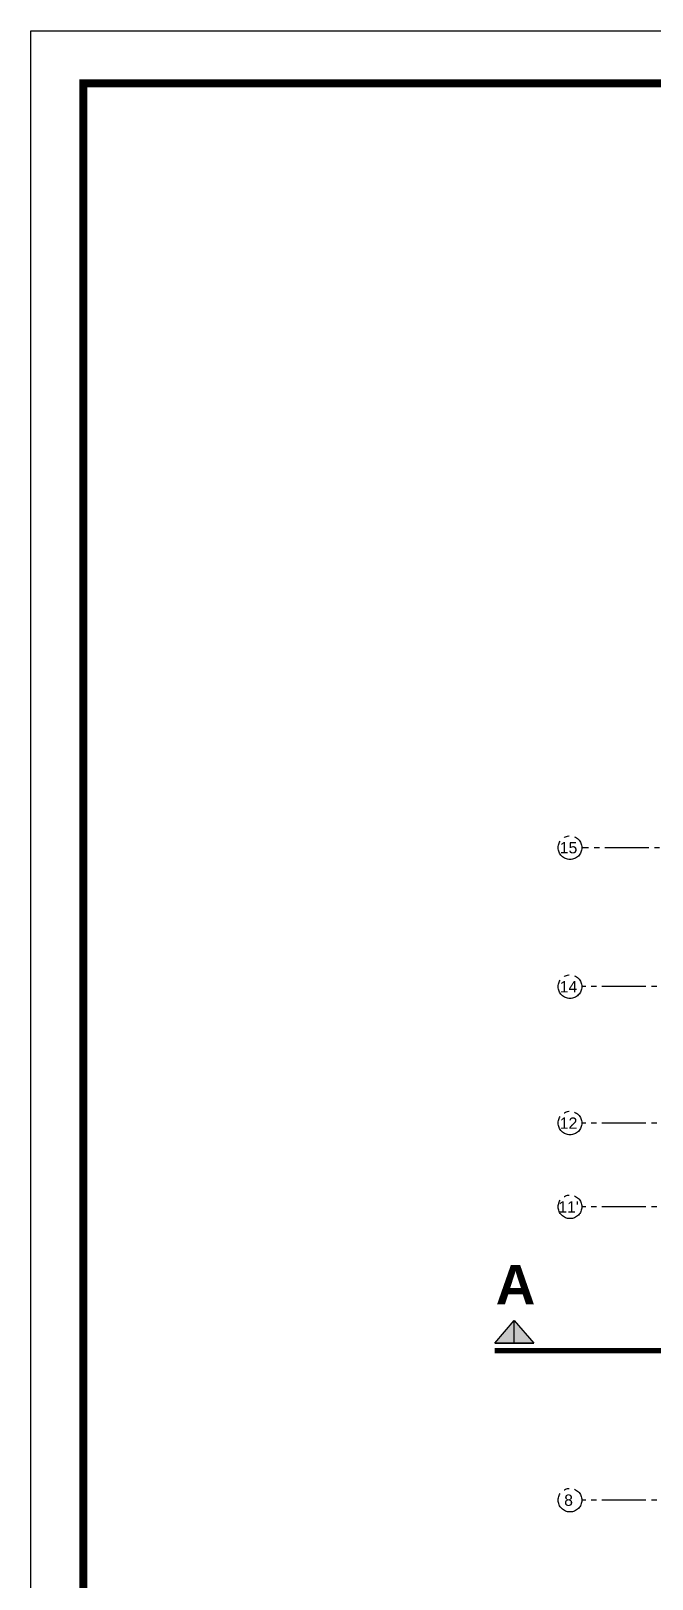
# Model space of a CAD drawing. Header units: millimetres. Extents: x 1217 to 2428, y 234 to 644.
# Drawn here: x 2338.46 to 2350.31, y 614.12 to 643.66 of the extents above; entities that cross this region are included whole.
import ezdxf

# ---------------------------------------------------------------- set-up
doc = ezdxf.new("R2010")
doc.units = ezdxf.units.MM
doc.linetypes.add('ACAD_ISO04W100', pattern=[30, 24, -3, 0, -3])
doc.linetypes.add('DASHDOTX2', pattern=[0.84, 0.4, -0.2, 0.04, -0.2])
for name, color, linetype in [('0.1', 251, 'Continuous'), ('CORTES', 30, 'Continuous'), ('EJES', 8, 'Continuous')]:
    doc.layers.add(name, color=color, linetype=linetype)
doc.styles.get("Standard").update_dxf_attribs({"font": 'arial.ttf'})

msp = doc.modelspace()

# ---------------------------------------------------------------- hatches: boundary and pattern name
at = {"layer": 'CORTES', "ltscale": 3}
h = msp.add_hatch(color=256, dxfattribs=at)
h.dxf.hatch_style = 1
h.paths.add_polyline_path([(2347.684, 619.053), (2348.056, 618.623), (2347.684, 618.623)])
h.paths.add_polyline_path([(2347.684, 619.053), (2347.684, 618.623), (2347.313, 618.623)])

# ---------------------------------------------------------------- linework, layer by layer
at = {"layer": '0.1', "ltscale": 3, "elevation": 0}
msp.add_lwpolyline([(2338.461, 583.663), (2338.461, 643.663), (2428.461, 643.663), (2428.461, 583.663), (2338.461, 583.663)], dxfattribs=at)
at = {"layer": '0.1', "ltscale": 3, "const_width": 0.15, "elevation": 0}
msp.add_lwpolyline([(2339.461, 584.663), (2339.461, 642.663), (2427.461, 642.663), (2427.461, 584.663)], close=True, dxfattribs=at)
at = {"layer": 'CORTES', "ltscale": 3, "elevation": 0}
msp.add_lwpolyline([(2347.313, 618.623), (2348.056, 618.623), (2347.684, 618.623), (2347.684, 619.053), (2348.056, 618.623), (2347.313, 618.623), (2347.684, 619.053)], dxfattribs=at)
at = {"layer": 'CORTES', "color": 1, "linetype": 'DASHDOTX2', "ltscale": 1.5, "const_width": 0.1, "elevation": 0}
msp.add_lwpolyline([(2351.83, 618.477), (2347.313, 618.477), (2347.313, 618.477)], dxfattribs=at)
at = {"layer": 'EJES', "linetype": 'ACAD_ISO04W100', "ltscale": 0.035, "elevation": 0}
for points in [[(2354.854, 628.076), (2348.974, 628.076)], [(2351.348, 625.424), (2348.974, 625.424)], [(2351.348, 622.821), (2348.974, 622.821)], [(2351.348, 621.222), (2348.974, 621.222)], [(2351.348, 615.624), (2348.974, 615.624)]]:
    msp.add_lwpolyline(points, dxfattribs=at)
at = {"layer": 'EJES', "linetype": 'ACAD_ISO04W100', "ltscale": 0.035}
for centre in [(2348.749, 628.076, 0), (2348.749, 628.076, 0), (2348.748, 625.424, 0), (2348.748, 625.424, 0), (2348.749, 622.821, 0), (2348.749, 622.821, 0), (2348.749, 621.222, 0), (2348.749, 621.222, 0), (2348.749, 615.624, 0), (2348.749, 615.624, 0)]:
    msp.add_circle(centre, 0.225, dxfattribs=at)

# ---------------------------------------------------------------- texts
at = {"layer": 'CORTES', "insert": (2347.709, 619.736, 0), "char_height": 0.75, "width": 2.9659, "attachment_point": 5}
msp.add_mtext('{\\fArial|b1|i0|c0|p34;A}', dxfattribs=at)
at = {"layer": 'EJES', "char_height": 0.216, "attachment_point": 5}
for s, insert, width in [('15', (2348.721, 628.075, 0), 0.34437), ('14', (2348.72, 625.422, 0), 0.34435), ('12', (2348.721, 622.819, 0), 0.34435), ("11'", (2348.721, 621.22, 0), 0.34435), ('8', (2348.721, 615.622, 0), 0.34435)]:
    msp.add_mtext(s, dxfattribs=dict(at, insert=insert, width=width))

doc.saveas('drawing.dxf')
